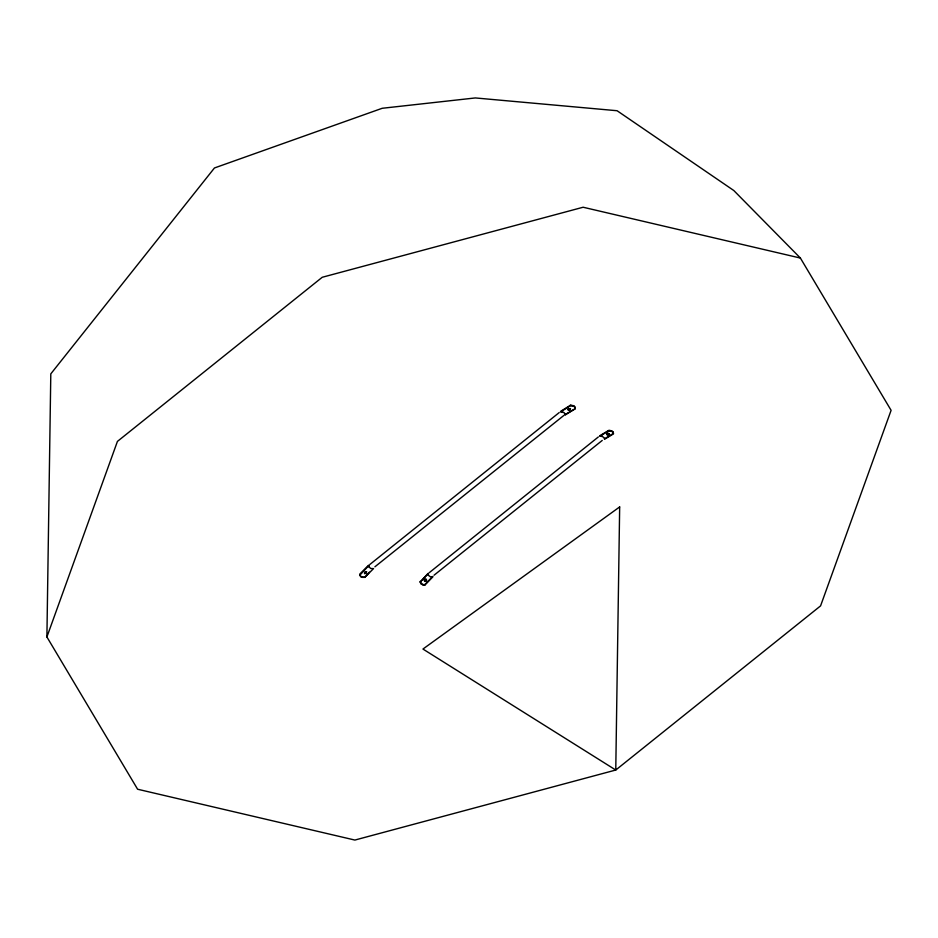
<?xml version="1.0" encoding="UTF-8"?>
<svg xmlns="http://www.w3.org/2000/svg" width="938" height="938" viewBox="0 0 938 938"><rect width="100%" height="100%" fill="white"/><g stroke="black" fill="none" stroke-linecap="round" stroke-linejoin="round"><path stroke-width="1.41" d="M428.443 575.088A6.226 4.244 -35.7 0 1 428.232 574.666A6.789 4.631 -35.7 0 1 427.974 573.458L420.459 581.771A6.167 4.209 -35.7 0 0 425.113 584.843L424.621 584.538M46.9 636.961L50.804 373.863L214.45 167.972L382.212 108.28L475.332 97.939L617.087 110.731L733.786 190.508L800.395 258.056L891.1 410.328L820.574 605.878L615.762 770.028L354.881 840.061L137.605 789.233L46.9 636.961L117.426 441.411L322.238 277.273L583.119 207.239L800.395 258.056M360.157 575.522L360.649 576.26A5.487 3.729 -34.4 0 0 362.314 577.362L364.8 577.362L369.396 572.18M364.436 573.294L366.266 571.734M366.606 571.957L364.73 573.564M609.055 433.778L609.008 434.376A1.219 0.715 -13.1 0 1 608.082 434.927L606.874 433.942A1.219 0.715 -13.1 0 1 607.801 433.391L609.102 434.001M565.168 414.15L565.239 414.971L575.111 408.816L574.642 406.67A5.487 3.248 -14.1 0 0 572.977 405.579L570.363 405.286L560.49 411.442L562.73 411.653M570.421 408.663C571.101 410.867 566.364 410.469 568.534 408.558M424.433 580.352L424.586 581.161M426.45 580.036L426.391 580.282A1.219 0.832 -35.7 0 1 425.582 581.103L424.68 581.068M426.509 580.446L426.098 579.321L425.113 579.356A1.219 0.832 -35.7 0 0 424.433 579.942M366.418 572.074L364.648 573.634M613.405 433.508L613.346 433.016A6.144 3.6 -13.1 0 0 609.372 430.401L608.797 430.823A6.167 3.623 -13.1 0 1 613.464 433.895L604.541 439.289A6.789 3.987 -13.1 0 0 604.482 438.621A6.226 3.646 -13.1 0 0 603.849 437.507L602.677 436.733A6.226 3.646 -13.1 0 0 600.93 436.276A6.789 3.987 -13.1 0 0 599.886 436.217L608.797 430.823M570.363 405.286L573.059 406.037A5.487 3.248 -14.1 0 1 574.724 407.127M606.839 434.353L606.921 434.177A1.219 0.715 -13.1 0 1 607.859 433.614L609.032 433.848M568.041 409.378L570.41 408.722M568.088 409.601L569.542 408.698L570.503 409.12M570.433 409.085L568.979 410L568.029 409.507M420.459 581.771L428.22 573.786A6.789 4.631 -35.7 0 0 428.338 574.595M424.867 584.503L432.629 576.53A6.789 4.631 -35.7 0 1 432.125 576.589M425.113 584.843L432.875 576.858A6.789 4.631 -35.7 0 1 431.398 576.917A6.226 4.244 -35.7 0 1 430.214 576.647L429.053 575.873A6.226 4.244 -35.7 0 1 428.314 574.584M360.239 575.369L359.875 573.962L368.611 565.215L368.693 566.06M360.145 574.842L368.869 565.532L369.255 567.244M364.8 577.362L373.535 568.604L370.756 568.487L368.997 566.915M429.029 572.86L598.35 436.944M369.771 564.535L559.2 412.579M602.231 440.438L434.024 575.24M563.996 415.323L374.883 566.822M570.456 405.744L560.572 411.899L564.148 412.661L565.251 414.608M565.145 414.514L575.111 408.816M608.692 430.378L599.792 435.76A6.789 3.987 -13.1 0 1 600.836 435.83A6.226 3.646 -13.1 0 1 601.938 436.053M605.561 438.163L612.244 434.118M425.711 581.279L424.551 580.516A1.219 0.832 -35.7 0 1 425.36 579.684L426.262 580.118A1.219 0.832 -35.7 0 1 425.453 580.939L424.914 581.091M364.401 577.245L362.056 577.034A5.487 3.729 -34.4 0 1 360.391 575.944M607.754 433.157L608.961 434.142A1.219 0.715 -13.1 0 1 608.035 434.704L606.992 434.611M425.782 579.379L425.231 579.52A1.219 0.832 -35.7 0 0 424.316 580.282M424.738 584.702L424.351 584.749A6.144 4.186 -35.7 0 1 420.376 582.135L420.353 581.806M570.691 405.509L573.024 405.802A5.487 3.248 -14.1 0 1 574.677 406.904L575.146 408.358M609.008 430.612L609.419 430.624A6.144 3.6 -13.1 0 1 613.405 433.25M366.465 571.817C362.256 571.277 366.477 575.944 366.488 571.793M425.899 579.227L426.567 579.977M568.17 409.648L569.577 409.589L570.363 408.499M606.804 434.247L607.988 434.482A1.219 0.715 -13.1 0 0 608.914 433.919M606.898 434.704L606.827 433.719A1.219 0.715 -13.1 0 1 607.648 433.086M360.403 575.838L359.887 574.525M420.212 581.431L420.259 581.959A6.144 4.186 -35.7 0 0 423.613 584.597M604.435 438.492A6.789 3.987 -13.1 0 1 604.447 438.832M362.185 577.198A5.487 3.729 -34.4 0 1 360.52 576.108M619.666 506.93L615.762 770.028L422.944 649.049L619.666 506.93"/></g></svg>
